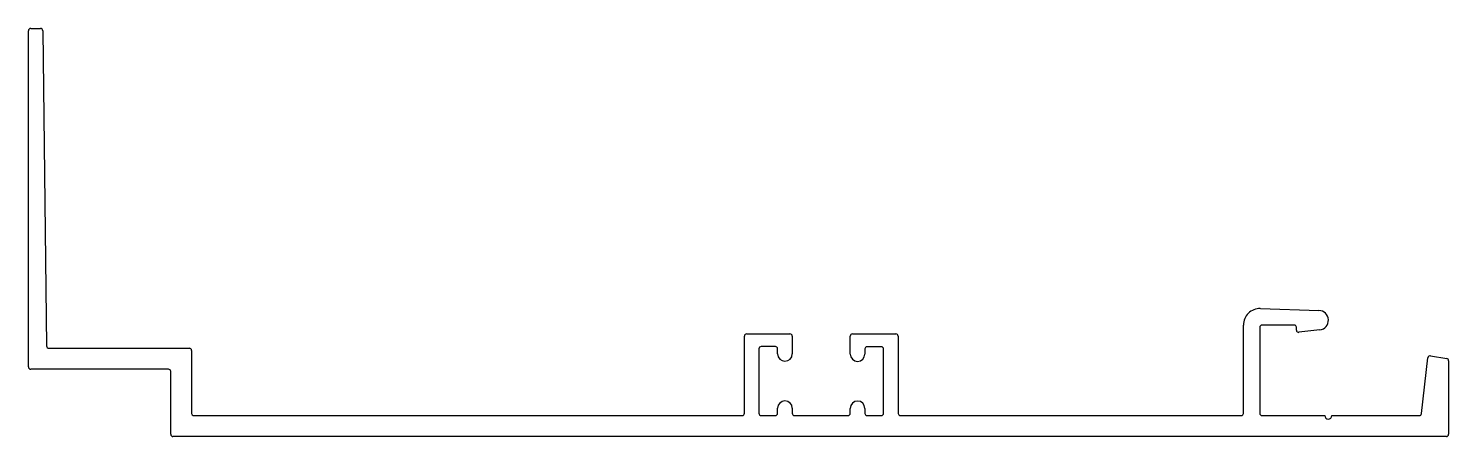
# Model space of a CAD drawing. Extents: x -67 to 89, y 2 to 46.
import ezdxf

# ---------------------------------------------------------------- set-up
doc = ezdxf.new("R2010")
doc.units = 0
doc.layers.add('1', color=4, linetype='CONTINUOUS')

msp = doc.modelspace()

# ---------------------------------------------------------------- linework, layer by layer
at = {"layer": '1', "color": 7}
for p, q in [((-66.74, 9.17), (-66.74, 46.08)), ((-66.49, 46.33), (-65.42, 46.33)), ((-65.17, 46.08), (-64.74, 11.47)), ((68.5, 15.57), (74.93, 15.37)), ((11.86, 4.08), (11.86, 12.55)), ((12.11, 12.8), (16.86, 12.8)), ((17.11, 12.55), (17.11, 10.6)), ((23.48, 10.58), (23.48, 12.54)), ((23.73, 12.79), (28.49, 12.79)), ((28.74, 12.54), (28.74, 4.07)), ((66.64, 4.07), (66.64, 13.77)), ((68.44, 13.52), (68.44, 4.07)), ((72.21, 13.77), (68.69, 13.77)), ((72.46, 13.21), (72.46, 13.52)), ((75.03, 13.25), (72.74, 12.97)), ((-64.49, 11.22), (-49.07, 11.22)), ((-48.82, 10.97), (-48.82, 4.07)), ((13.46, 11.15), (13.46, 4.08)), ((15.26, 11.4), (13.71, 11.4)), ((15.51, 10.6), (15.51, 11.15)), ((25.09, 11.14), (25.09, 10.58)), ((26.89, 11.39), (25.34, 11.39)), ((27.14, 4.07), (27.14, 11.14)), ((86.2, 4.04), (86.9, 10.17)), ((87.19, 10.39), (88.96, 10.09)), ((89.17, 9.85), (89.17, 1.77)), ((-51.37, 8.92), (-66.49, 8.92)), ((-51.12, 1.77), (-51.12, 8.67)), ((-48.57, 3.82), (11.61, 3.83)), ((13.71, 3.83), (15.26, 3.83)), ((15.51, 4.08), (15.51, 4.64)), ((17.11, 4.64), (17.11, 4.08)), ((17.36, 3.83), (23.23, 3.83)), ((23.48, 4.08), (23.48, 4.62)), ((25.09, 4.62), (25.09, 4.07)), ((25.34, 3.82), (26.89, 3.82)), ((28.99, 3.82), (66.39, 3.82)), ((68.69, 3.82), (75.58, 3.82)), ((76.35, 3.82), (85.95, 3.82)), ((15.67, 1.53), (-50.87, 1.52)), ((88.92, 1.52), (15.67, 1.53))]:
    msp.add_line(p, q, dxfattribs=at)
for centre, radius, start, end in [((-66.49, 46.08), 0.25, 90, 180), ((-65.42, 46.08), 0.25, 0.7017, 90), ((68.44, 13.77), 1.8, 88.1981, 180), ((74.9, 14.3), 1.07, 277, 88.1981), ((12.11, 12.55), 0.25, 90, 180), ((16.86, 12.55), 0.25, 0, 90), ((23.73, 12.54), 0.25, 90, 180), ((28.49, 12.54), 0.25, 0, 90), ((68.69, 13.52), 0.25, 90, 180), ((72.21, 13.52), 0.25, 0, 90), ((72.71, 13.21), 0.25, 180, 277), ((-64.49, 11.47), 0.25, 180.7017, 270), ((-49.07, 10.97), 0.25, 0, 90), ((13.71, 11.15), 0.25, 90, 180), ((15.26, 11.15), 0.25, 360, 90), ((25.34, 11.14), 0.25, 90, 180), ((26.89, 11.14), 0.25, 0, 90), ((16.31, 10.6), 0.802, 180, 0), ((24.28, 10.58), 0.802, 180, 0), ((87.15, 10.14), 0.254, 80.5558, 173.5151), ((88.92, 9.85), 0.25, 0, 80.5558), ((-66.49, 9.17), 0.25, 180, 270), ((-51.37, 8.67), 0.25, 360, 90), ((16.31, 4.64), 0.802, 0, 180), ((24.28, 4.62), 0.802, 0, 180), ((-48.57, 4.07), 0.25, 180, 270), ((11.61, 4.08), 0.25, 270, 0), ((13.71, 4.08), 0.25, 180, 270), ((15.26, 4.08), 0.25, 270, 0), ((17.36, 4.08), 0.25, 180, 270), ((23.23, 4.08), 0.25, 270, 0), ((25.34, 4.07), 0.25, 180, 270), ((26.89, 4.07), 0.25, 270, 0), ((28.99, 4.07), 0.25, 180, 270), ((66.39, 4.07), 0.25, 270, 0), ((68.69, 4.07), 0.25, 180, 270), ((75.96, 3.82), 0.381, 180, 0), ((85.95, 4.07), 0.25, 270, 353.5151), ((-50.87, 1.77), 0.25, 180, 270), ((88.92, 1.77), 0.25, 270, 360)]:
    msp.add_arc(centre, radius, start, end, dxfattribs=at)

doc.saveas('drawing.dxf')
